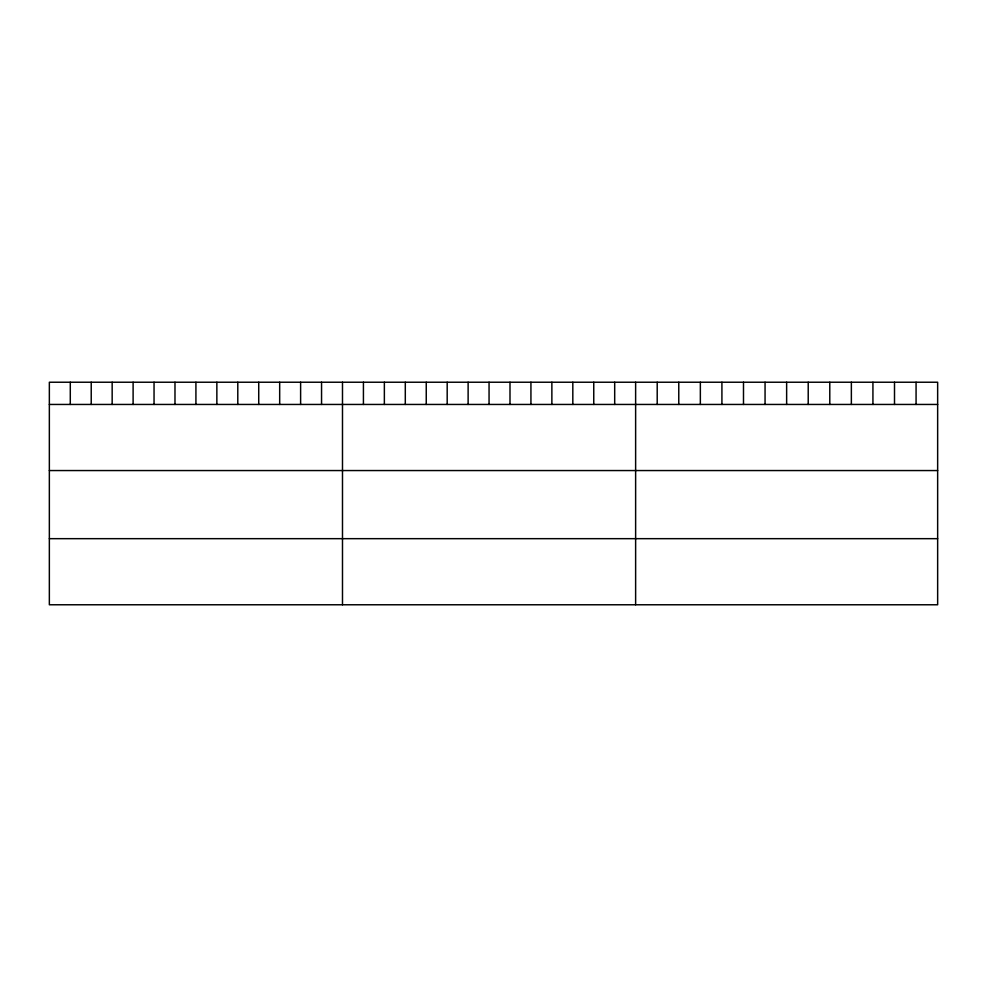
<?xml version="1.0" encoding="UTF-8"?>
<svg xmlns="http://www.w3.org/2000/svg" width="987" height="987" viewBox="0 0 987 987"><rect width="100%" height="100%" fill="white"/><g stroke="black" fill="none" stroke-linecap="round" stroke-linejoin="round"><path stroke-width="1.48" d="M937.65 404.448L937.65 604.772L49.35 604.772L49.35 382.228L937.65 382.228L937.65 404.448L49.35 404.448M49.35 470.552L937.65 470.552M49.35 538.668L937.65 538.668M916.072 382.228L916.072 404.448M894.506 382.228L894.506 404.448M872.927 382.228L872.927 404.448M851.362 382.228L851.362 404.448M829.783 382.228L829.783 404.448M808.217 382.228L808.217 404.448M786.639 382.228L786.639 404.448M765.061 382.228L765.061 404.448M743.495 382.228L743.495 404.448M721.916 382.228L721.916 404.448M700.351 382.228L700.351 404.448M678.772 382.228L678.772 404.448M657.206 382.228L657.206 404.448M635.628 382.228L635.628 604.772M614.691 382.228L614.691 404.448M593.755 382.228L593.755 404.448M572.818 382.228L572.818 404.448M551.869 382.228L551.869 404.448M530.932 382.228L530.932 404.448M509.995 382.228L509.995 404.448M489.058 382.228L489.058 404.448M468.122 382.228L468.122 404.448M447.185 382.228L447.185 404.448M426.248 382.228L426.248 404.448M405.299 382.228L405.299 404.448M384.362 382.228L384.362 404.448M363.426 382.228L363.426 404.448M342.489 382.228L342.489 604.772M321.552 382.228L321.552 404.448M300.616 382.228L300.616 404.448M279.679 382.228L279.679 404.448M258.73 382.228L258.73 404.448M237.793 382.228L237.793 404.448M216.856 382.228L216.856 404.448M195.919 382.228L195.919 404.448M174.983 382.228L174.983 404.448M154.046 382.228L154.046 404.448M133.109 382.228L133.109 404.448M112.16 382.228L112.16 404.448M91.223 382.228L91.223 404.448M70.287 382.228L70.287 404.448"/></g></svg>
